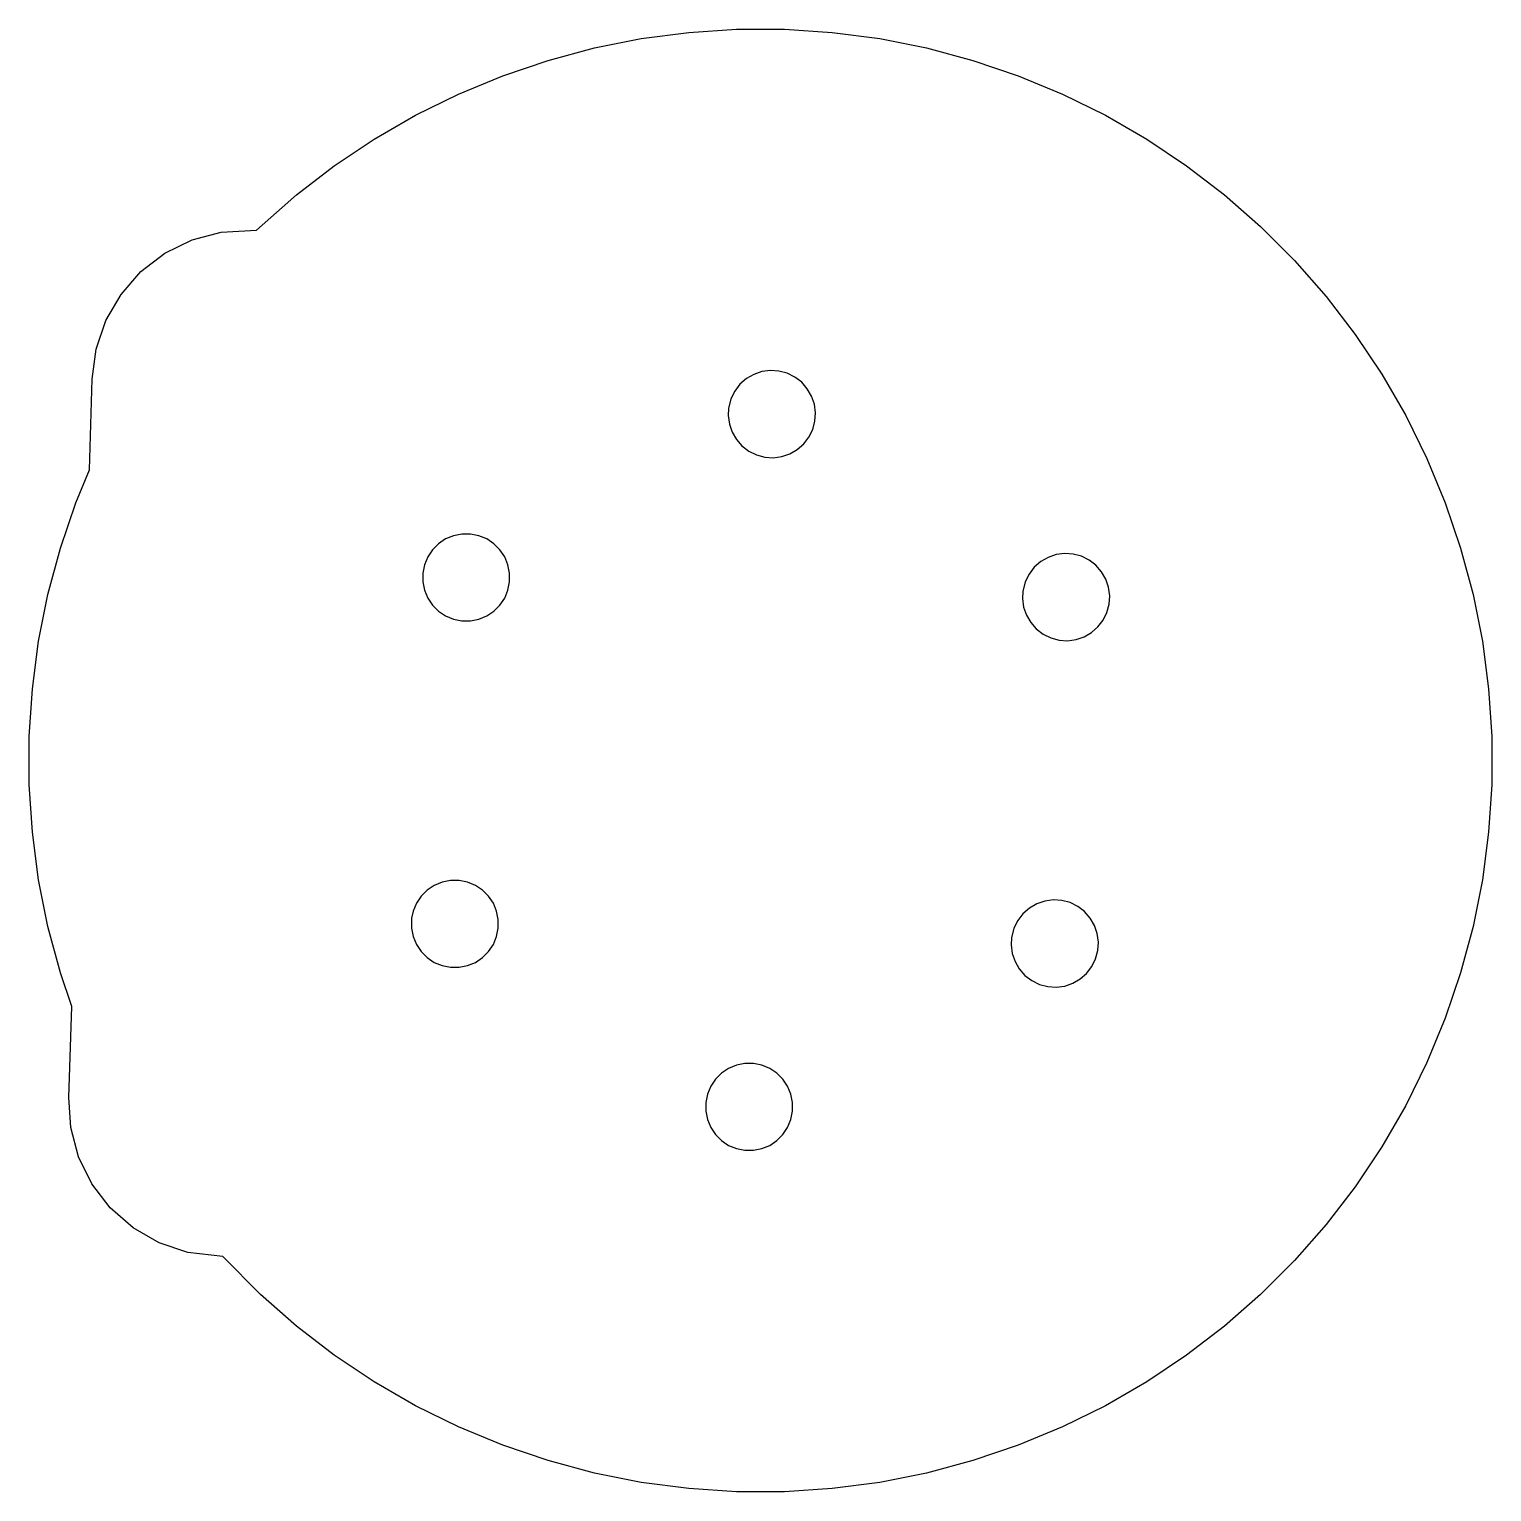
# Model space of a CAD drawing. Header units: millimetres. Extents: x 0 to 57, y 0 to 57.
import ezdxf

# ---------------------------------------------------------------- set-up
doc = ezdxf.new("R2010")
doc.units = ezdxf.units.MM
doc.layers.add('CUT', color=1, linetype='Continuous')

msp = doc.modelspace()

# ---------------------------------------------------------------- linework, layer by layer
at = {"layer": 'CUT'}
for points in [[(0, 29.417), (0.122, 31.278), (0.365, 33.127), (0.729, 34.956), (1.212, 36.758), (1.811, 38.524), (2.341, 39.802), (2.457, 43.344), (2.611, 44.51), (2.989, 45.624), (3.577, 46.643), (4.352, 47.527), (5.285, 48.243), (6.34, 48.763), (7.476, 49.068), (8.855, 49.138), (10.405, 50.516), (11.884, 51.651), (13.435, 52.687), (15.05, 53.619), (16.723, 54.444), (18.446, 55.158), (20.212, 55.758), (22.013, 56.24), (23.842, 56.604), (25.691, 56.848), (27.552, 56.969), (29.417, 56.969), (31.278, 56.848), (33.127, 56.604), (34.956, 56.24), (36.758, 55.758), (38.524, 55.158), (40.247, 54.444), (41.92, 53.62), (43.535, 52.687), (45.085, 51.651), (46.565, 50.516), (47.967, 49.286), (49.286, 47.967), (50.516, 46.565), (51.651, 45.085), (52.687, 43.535), (53.619, 41.92), (54.444, 40.247), (55.158, 38.524), (55.758, 36.758), (56.24, 34.956), (56.604, 33.127), (56.848, 31.278), (56.969, 29.417), (56.969, 27.552), (56.848, 25.691), (56.604, 23.842), (56.24, 22.013), (55.758, 20.212), (55.158, 18.446), (54.444, 16.723), (53.62, 15.05), (52.687, 13.435), (51.651, 11.884), (50.516, 10.405), (49.286, 9.002), (47.967, 7.684), (46.565, 6.454), (45.085, 5.319), (43.535, 4.282), (41.92, 3.35), (40.247, 2.525), (38.524, 1.811), (36.758, 1.212), (34.956, 0.729), (33.127, 0.365), (31.278, 0.122), (29.417, 0), (27.552, 0), (25.691, 0.122), (23.842, 0.365), (22.013, 0.729), (20.212, 1.212), (18.446, 1.811), (16.723, 2.525), (15.05, 3.35), (13.435, 4.282), (11.884, 5.319), (10.405, 6.454), (9.002, 7.684), (7.546, 9.159), (6.175, 9.32), (5.061, 9.698), (4.043, 10.286), (3.158, 11.061), (2.442, 11.995), (1.922, 13.049), (1.618, 14.186), (1.541, 15.359), (1.657, 18.901), (1.212, 20.212), (0.729, 22.013), (0.365, 23.842), (0.122, 25.691), (0, 27.552), (0, 29.417)], [(27.242, 42.199), (27.227, 41.922), (27.271, 41.591), (27.378, 41.276), (27.545, 40.987), (27.764, 40.737), (28.029, 40.534), (28.328, 40.386), (28.65, 40.3), (28.982, 40.278), (29.312, 40.322), (29.628, 40.429), (29.917, 40.596), (30.167, 40.815), (30.37, 41.08), (30.517, 41.379), (30.604, 41.701), (30.626, 42.033), (30.582, 42.364), (30.475, 42.679), (30.308, 42.968), (30.089, 43.218), (29.824, 43.421), (29.525, 43.569), (29.203, 43.655), (28.871, 43.677), (28.54, 43.633), (28.225, 43.526), (27.936, 43.359), (27.686, 43.14), (27.483, 42.875), (27.335, 42.576), (27.242, 42.199)], [(15.329, 35.78), (15.329, 35.447), (15.394, 35.12), (15.521, 34.812), (15.706, 34.535), (15.942, 34.3), (16.219, 34.114), (16.527, 33.987), (16.854, 33.922), (17.187, 33.922), (17.514, 33.987), (17.822, 34.114), (18.099, 34.3), (18.335, 34.535), (18.52, 34.812), (18.647, 35.12), (18.712, 35.447), (18.712, 35.78), (18.647, 36.107), (18.52, 36.415), (18.335, 36.692), (18.099, 36.928), (17.822, 37.113), (17.514, 37.24), (17.187, 37.305), (16.854, 37.305), (16.527, 37.24), (16.219, 37.113), (15.942, 36.928), (15.706, 36.692), (15.521, 36.415), (15.394, 36.107), (15.329, 35.78)], [(38.706, 35.07), (38.692, 34.793), (38.735, 34.463), (38.842, 34.147), (39.009, 33.858), (39.229, 33.608), (39.493, 33.405), (39.792, 33.258), (40.114, 33.171), (40.446, 33.15), (40.777, 33.193), (41.092, 33.3), (41.381, 33.467), (41.631, 33.686), (41.834, 33.951), (41.982, 34.25), (42.068, 34.572), (42.09, 34.904), (42.046, 35.235), (41.939, 35.55), (41.773, 35.839), (41.553, 36.089), (41.288, 36.292), (40.989, 36.44), (40.668, 36.526), (40.335, 36.548), (40.005, 36.504), (39.689, 36.397), (39.4, 36.23), (39.15, 36.011), (38.947, 35.746), (38.8, 35.447), (38.706, 35.07)], [(14.894, 22.343), (14.887, 21.954), (14.952, 21.627), (15.08, 21.32), (15.265, 21.042), (15.5, 20.807), (15.777, 20.622), (16.085, 20.494), (16.412, 20.429), (16.745, 20.429), (17.072, 20.494), (17.38, 20.622), (17.657, 20.807), (17.893, 21.042), (18.078, 21.32), (18.206, 21.627), (18.271, 21.954), (18.271, 22.288), (18.206, 22.614), (18.078, 22.922), (17.893, 23.199), (17.657, 23.435), (17.38, 23.62), (17.072, 23.748), (16.745, 23.813), (16.412, 23.813), (16.085, 23.748), (15.777, 23.62), (15.5, 23.435), (15.265, 23.199), (15.08, 22.922), (14.952, 22.614), (14.894, 22.343)], [(38.264, 21.578), (38.25, 21.3), (38.293, 20.97), (38.401, 20.654), (38.567, 20.366), (38.787, 20.115), (39.051, 19.912), (39.35, 19.765), (39.672, 19.679), (40.005, 19.657), (40.335, 19.7), (40.651, 19.807), (40.939, 19.974), (41.19, 20.194), (41.393, 20.458), (41.54, 20.757), (41.626, 21.079), (41.648, 21.411), (41.605, 21.742), (41.497, 22.057), (41.331, 22.346), (41.111, 22.597), (40.847, 22.799), (40.548, 22.947), (40.226, 23.033), (39.893, 23.055), (39.563, 23.011), (39.247, 22.904), (38.959, 22.738), (38.708, 22.518), (38.505, 22.254), (38.358, 21.955), (38.264, 21.578)], [(26.351, 15.159), (26.351, 14.825), (26.416, 14.498), (26.544, 14.191), (26.729, 13.914), (26.965, 13.678), (27.242, 13.493), (27.55, 13.365), (27.876, 13.3), (28.21, 13.3), (28.537, 13.365), (28.844, 13.493), (29.122, 13.678), (29.357, 13.914), (29.542, 14.191), (29.67, 14.498), (29.735, 14.825), (29.735, 15.159), (29.67, 15.485), (29.542, 15.793), (29.357, 16.07), (29.122, 16.306), (28.844, 16.491), (28.537, 16.619), (28.21, 16.684), (27.876, 16.684), (27.55, 16.619), (27.242, 16.491), (26.965, 16.306), (26.729, 16.07), (26.544, 15.793), (26.416, 15.485), (26.351, 15.159)]]:
    msp.add_lwpolyline(points, close=True, dxfattribs=at)

doc.saveas('drawing.dxf')
